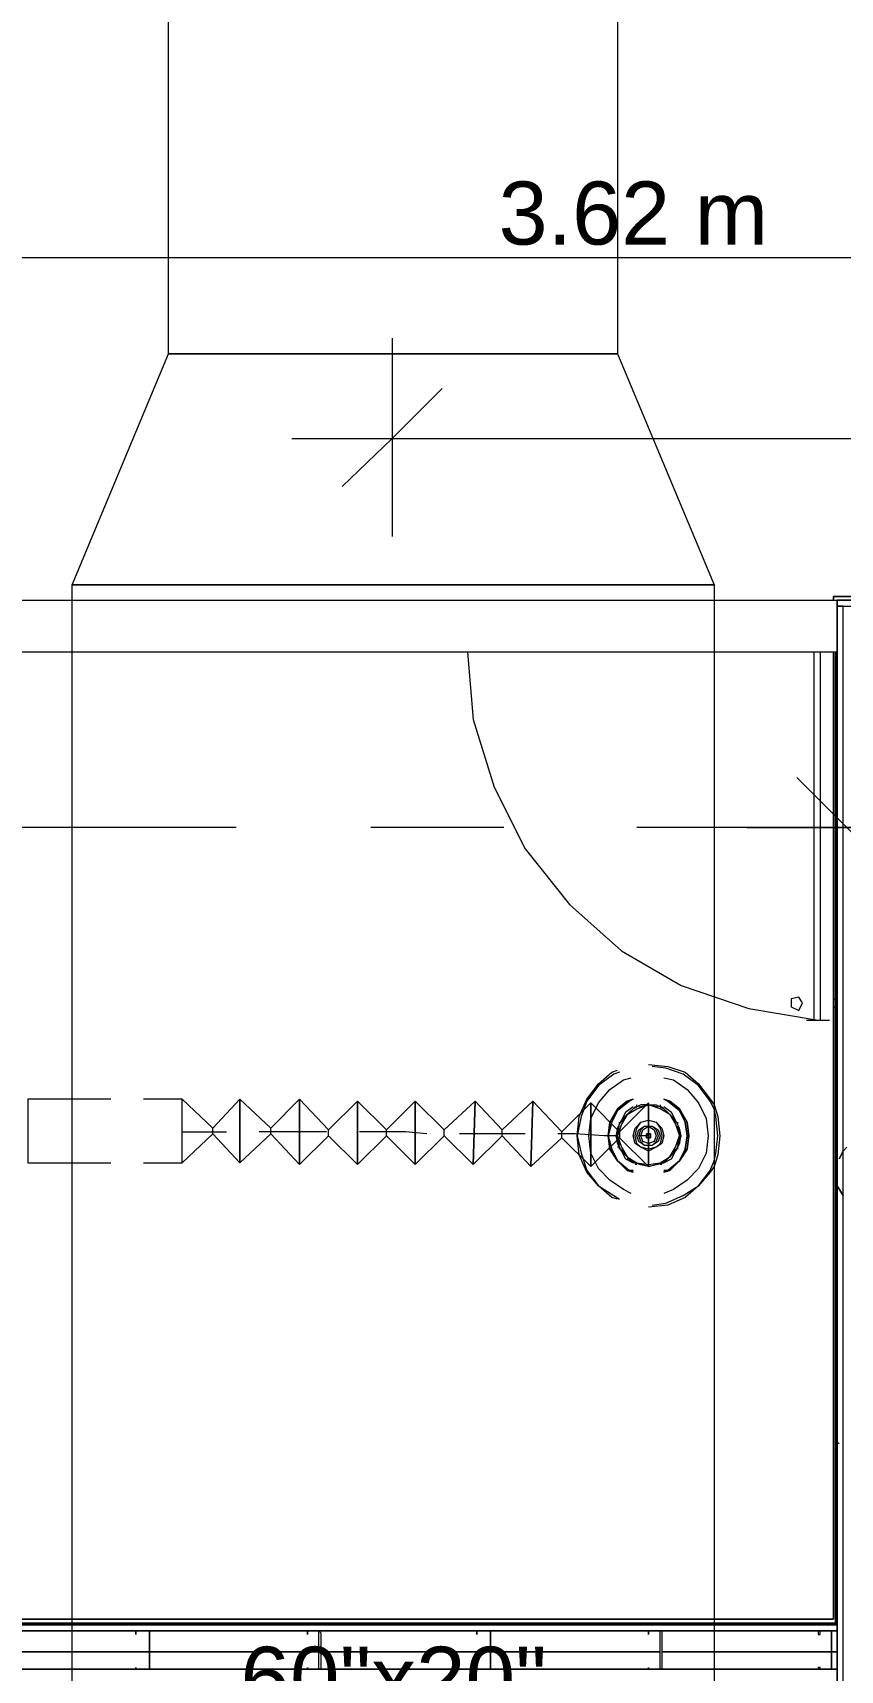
# Model space of a CAD drawing. Header units: metres. Extents: x -2 to 237, y -8 to 52.
# Drawn here: x 27.219 to 29.14, y 31.021 to 34.92 of the extents above; entities that cross this region are included whole.
import ezdxf

# ---------------------------------------------------------------- set-up
doc = ezdxf.new("R2010")
doc.units = ezdxf.units.M
doc.layers.add('HVAC - Ductos', color=5, linetype='Continuous', lineweight=0)
doc.layers.add('PDF2_Text', color=7, linetype='Continuous', lineweight=0)
doc.layers.add('PDF2_Geometry', color=7, linetype='Continuous', lineweight=0, true_color=0xaaaaaa)
doc.styles.add('PDF Helvetica', font='')
doc.styles.get('PDF Helvetica').set_extended_font_data('Helvetica')

msp = doc.modelspace()

# ---------------------------------------------------------------- linework, layer by layer
at = {"layer": 'HVAC - Ductos', "lineweight": 0}
for points in [[(28.6106, 35.1829), (28.6106, 34.1555), (27.542, 34.1555), (27.542, 35.1829)], [(27.3127, 33.6052), (27.542, 34.1555), (28.6106, 34.1555), (28.8399, 33.6052)], [(28.6473, 32.211), (28.6381, 32.211), (28.6106, 32.2339), (28.5968, 32.2615), (28.5877, 32.2935), (28.5968, 32.3257), (28.6106, 32.3532), (28.6381, 32.3761), (28.6473, 32.3806), (28.6335, 32.3761), (28.6106, 32.3577), (28.5923, 32.3257), (28.5877, 32.2935), (28.5923, 32.2615), (28.6106, 32.2339), (28.6335, 32.211), (28.6473, 32.2064), (28.6335, 32.211), (28.6106, 32.2339), (28.5923, 32.2615), (28.5877, 32.2935), (28.5923, 32.3257), (28.6106, 32.3577), (28.6335, 32.3761), (28.6473, 32.3806), (28.6381, 32.3761), (28.6106, 32.3532), (28.5968, 32.3257), (28.5877, 32.2935), (28.5968, 32.2615), (28.6106, 32.2339), (28.6381, 32.211)], [(28.7757, 32.2935), (28.7711, 32.3257), (28.7574, 32.3532), (28.7298, 32.3761), (28.7207, 32.3806), (28.7344, 32.3761), (28.7574, 32.3577), (28.7757, 32.3257), (28.7803, 32.2935), (28.7757, 32.2615), (28.7574, 32.2339), (28.7344, 32.211), (28.7207, 32.2064), (28.7344, 32.211), (28.7574, 32.2339), (28.7757, 32.2615), (28.7803, 32.2935), (28.7757, 32.3257), (28.7574, 32.3577), (28.7344, 32.3761), (28.7207, 32.3806), (28.7298, 32.3761), (28.7574, 32.3532), (28.7711, 32.3257), (28.7757, 32.2935), (28.7711, 32.2615), (28.7574, 32.2339), (28.7298, 32.211), (28.7207, 32.211), (28.7298, 32.211), (28.7574, 32.2339), (28.7711, 32.2615)], [(28.6519, 32.3119), (28.6656, 32.3257), (28.684, 32.3303), (28.7023, 32.3257), (28.7161, 32.3119), (28.7207, 32.2935), (28.7161, 32.2752), (28.7023, 32.266), (28.684, 32.2569), (28.6656, 32.266), (28.6519, 32.2752), (28.6473, 32.2935)], [(28.6564, 32.3119), (28.6656, 32.3257), (28.684, 32.3303), (28.7023, 32.3257), (28.7115, 32.3119), (28.7161, 32.2935), (28.7115, 32.2752), (28.7023, 32.266), (28.684, 32.2615), (28.6656, 32.266), (28.6564, 32.2752), (28.6519, 32.2935)], [(28.661, 32.3073), (28.6748, 32.3165), (28.6931, 32.3165), (28.7069, 32.3073), (28.7115, 32.2935), (28.7069, 32.2798), (28.6931, 32.2706), (28.6748, 32.2706), (28.661, 32.2798), (28.6564, 32.2935)], [(28.6656, 32.3073), (28.6748, 32.3165), (28.6931, 32.3165), (28.7023, 32.3073), (28.7069, 32.2935), (28.7023, 32.2798), (28.6931, 32.2706), (28.6748, 32.2706), (28.6656, 32.2798), (28.661, 32.2935)], [(28.6702, 32.3073), (28.684, 32.3165), (28.6977, 32.3073), (28.7023, 32.2935), (28.6977, 32.2798), (28.684, 32.2752), (28.6702, 32.2798), (28.6656, 32.2935)], [(28.6794, 32.2981), (28.6794, 32.2935), (28.6794, 32.2981), (28.6886, 32.2981), (28.6886, 32.2935), (28.6886, 32.2981)], [(28.6886, 32.2889), (28.6886, 32.2935), (28.6886, 32.2889), (28.6794, 32.2889), (28.6794, 32.2935), (28.6794, 32.2889)]]:
    msp.add_lwpolyline(points, close=True, dxfattribs=at)
for points in [[(22.1898, 34.3849), (24.4554, 34.3849), (26.8357, 34.3849), (30.4589, 34.3849), (33.6968, 34.3849)], [(28.074, 34.1923), (28.074, 33.9538), (28.074, 33.7199)], [(28.1932, 34.073), (28.074, 33.9538), (27.9547, 33.8391)], [(27.8355, 33.9538), (33.1968, 33.9538)], [(29.0371, 33.1466), (29.1564, 33.0274), (29.2756, 32.9081)], [(28.9179, 33.0274), (29.1564, 33.0274), (29.3948, 33.0274)], [(28.6106, 32.1422), (28.5968, 32.1468), (28.5647, 32.1743), (28.5372, 32.2064), (28.5189, 32.2477), (28.5143, 32.2935), (28.5189, 32.3394), (28.5372, 32.3806), (28.5647, 32.4174), (28.5968, 32.4449), (28.6106, 32.4494)], [(28.6152, 32.4449), (28.6014, 32.4403), (28.5647, 32.4128), (28.5372, 32.3761), (28.5234, 32.3394), (28.5143, 32.2935), (28.5234, 32.2523), (28.5372, 32.211), (28.5647, 32.1743), (28.6014, 32.1514), (28.6152, 32.1422)], [(28.684, 32.4632), (28.7298, 32.4586), (28.7711, 32.4449), (28.8032, 32.4174), (28.8307, 32.3806), (28.8399, 32.3669)], [(28.8399, 32.3577), (28.8307, 32.3761), (28.8032, 32.4128), (28.7665, 32.4403), (28.7252, 32.454), (28.6931, 32.4586)], [(28.6427, 32.156), (28.6243, 32.1652), (28.5923, 32.188), (28.5647, 32.2156), (28.5464, 32.2523), (28.5418, 32.2935), (28.5464, 32.3349), (28.5647, 32.3715), (28.5923, 32.4036), (28.6243, 32.4266), (28.6427, 32.4311)], [(28.7207, 32.4311), (28.7436, 32.4266), (28.7757, 32.4036), (28.8032, 32.3715), (28.8216, 32.3349), (28.8261, 32.2935), (28.8216, 32.2523), (28.8032, 32.2156), (28.7757, 32.188), (28.7436, 32.1652), (28.7207, 32.156)], [(27.3127, 32.3806), (27.2072, 32.3806), (27.2072, 32.3761), (27.2072, 32.3715), (27.2072, 32.3577), (27.2072, 32.344), (27.2072, 32.3257), (27.2072, 32.3027), (27.2072, 32.2843), (27.2072, 32.266), (27.2072, 32.2523), (27.2072, 32.2385), (27.2072, 32.2293), (27.3127, 32.2293)], [(27.4044, 32.3806), (27.3127, 32.3806)], [(27.5741, 32.3027), (27.5741, 32.3257), (27.5741, 32.344), (27.5741, 32.3577), (27.5741, 32.3715), (27.5741, 32.3761), (27.5741, 32.3806), (27.4824, 32.3806)], [(27.6475, 32.2981), (27.5741, 32.2293), (27.5741, 32.3806), (27.6475, 32.3119), (27.7117, 32.3806), (27.7117, 32.2293), (27.6475, 32.2981), (27.6475, 32.3119)], [(27.7851, 32.2981), (27.7117, 32.2293), (27.7117, 32.3806), (27.7851, 32.3119), (27.8538, 32.3806), (27.8538, 32.2247), (27.7851, 32.2981), (27.7851, 32.3119)], [(27.9226, 32.2935), (27.8538, 32.2247), (27.8538, 32.3806), (27.9226, 32.3073), (27.9915, 32.3761), (27.9915, 32.2247), (27.9226, 32.2935), (27.9226, 32.3073)], [(28.0603, 32.2935), (27.9915, 32.2247), (27.9915, 32.3761), (28.0603, 32.3073), (28.129, 32.3761), (28.129, 32.2247), (28.0603, 32.2935), (28.0603, 32.3073)], [(28.1978, 32.2935), (28.129, 32.2247), (28.129, 32.3761), (28.1978, 32.3073), (28.2712, 32.3761), (28.2666, 32.2247), (28.1978, 32.2935), (28.1978, 32.3073)], [(28.3354, 32.2935), (28.2666, 32.2247), (28.2712, 32.3761), (28.3354, 32.3073), (28.4088, 32.3761), (28.4042, 32.2202), (28.3354, 32.2935), (28.3354, 32.3073)], [(28.4776, 32.2889), (28.4042, 32.2202), (28.4088, 32.3761), (28.4776, 32.3027), (28.5464, 32.3715), (28.5464, 32.2202), (28.4776, 32.2889), (28.4776, 32.3027)], [(28.6152, 32.2889), (28.5464, 32.2202), (28.5464, 32.3715), (28.6152, 32.3027), (28.684, 32.3715)], [(28.6473, 32.3623), (28.6289, 32.3486), (28.6197, 32.3303), (28.6106, 32.3119), (28.606, 32.2935), (28.6106, 32.2752), (28.6197, 32.2569), (28.6289, 32.2385), (28.6473, 32.2293), (28.6335, 32.2431)], [(28.6152, 32.2706), (28.6106, 32.2935), (28.6106, 32.3119), (28.6197, 32.3303), (28.6335, 32.344), (28.6564, 32.3577), (28.684, 32.3669), (28.7023, 32.3669), (28.7207, 32.3577), (28.7344, 32.344), (28.7482, 32.3211), (28.7574, 32.2935), (28.7574, 32.3119), (28.7482, 32.3303), (28.7344, 32.344), (28.7115, 32.3577), (28.684, 32.3669), (28.6656, 32.3669), (28.6473, 32.3577), (28.6335, 32.344), (28.6197, 32.3211), (28.6106, 32.2935), (28.6197, 32.266), (28.6335, 32.2431), (28.6564, 32.2293), (28.684, 32.2247), (28.7115, 32.2293), (28.7344, 32.2431), (28.7482, 32.266), (28.7574, 32.2935), (28.7574, 32.2752), (28.7482, 32.2569), (28.7344, 32.2431), (28.7207, 32.2293)], [(28.6152, 32.3027), (28.6152, 32.2889), (28.684, 32.2202), (28.7023, 32.2247), (28.7207, 32.2293), (28.739, 32.2385), (28.7482, 32.2569), (28.7574, 32.2752), (28.762, 32.2935), (28.7574, 32.3119), (28.7482, 32.3303), (28.739, 32.3486), (28.7207, 32.3623)], [(28.6197, 32.3257), (28.6335, 32.344), (28.6519, 32.3623), (28.6564, 32.3623), (28.6564, 32.3669)], [(28.684, 32.2202), (28.684, 32.3715), (28.684, 32.2202), (28.6656, 32.2247), (28.6473, 32.2293)], [(28.661, 32.3623), (28.684, 32.3669), (28.7069, 32.3623)], [(28.7115, 32.3669), (28.7115, 32.3623), (28.7161, 32.3623), (28.7344, 32.344), (28.7482, 32.3257)], [(28.8399, 32.3669), (28.8491, 32.3394), (28.8537, 32.2935), (28.8491, 32.2477), (28.8399, 32.2202)], [(28.6197, 32.2615), (28.6335, 32.2431), (28.6197, 32.2569), (28.6106, 32.2752), (28.6106, 32.2935), (28.6152, 32.3211), (28.6152, 32.3257)], [(28.7528, 32.3257), (28.7528, 32.3211)], [(28.8399, 32.2339), (28.8445, 32.2523), (28.8491, 32.2935), (28.8445, 32.3394), (28.8399, 32.3577)], [(27.4824, 32.2293), (27.5741, 32.2293), (27.5741, 32.2385), (27.5741, 32.2523), (27.5741, 32.266), (27.5741, 32.2843), (27.5741, 32.3027), (27.6704, 32.3027), (27.6795, 32.3027)], [(27.9181, 32.3027), (27.8814, 32.3027), (27.7713, 32.3027), (27.7575, 32.3027)], [(28.1566, 32.2981), (28.1061, 32.3027), (27.9961, 32.3027)], [(28.3904, 32.2981), (28.3217, 32.2981), (28.2345, 32.2981)], [(28.6106, 32.2935), (28.5785, 32.2935), (28.5097, 32.2981), (28.4684, 32.2981)], [(28.684, 32.2935), (28.6702, 32.2935), (28.661, 32.2935)], [(28.7528, 32.3165), (28.7574, 32.2935), (28.7528, 32.2706)], [(28.6152, 32.2615), (28.6152, 32.266), (28.6106, 32.266)], [(28.7482, 32.2615), (28.7344, 32.2431), (28.7161, 32.2293)], [(28.7528, 32.266), (28.7528, 32.2615)], [(27.3127, 32.2293), (27.4044, 32.2293)], [(28.6519, 32.2293), (28.6335, 32.2385)], [(28.6564, 32.2247), (28.6519, 32.2247)], [(28.7069, 32.2247), (28.684, 32.2202), (28.661, 32.2247)], [(28.8399, 32.2202), (28.8307, 32.2064), (28.8032, 32.1743), (28.7711, 32.1468), (28.7298, 32.1284), (28.684, 32.1238)], [(28.6931, 32.1284), (28.7252, 32.133), (28.7665, 32.1514), (28.8032, 32.1743), (28.8307, 32.211), (28.8399, 32.2339)], [(28.7161, 32.2247), (28.7115, 32.2247)]]:
    msp.add_lwpolyline(points, dxfattribs=at)
at = {"layer": 'HVAC - Ductos', "color": 5, "lineweight": 0}
msp.add_lwpolyline([(27.3127, 28.2989), (27.3127, 33.6052), (28.8399, 33.6052), (28.8399, 28.2989)], close=True, dxfattribs=at)
at = {"layer": 'PDF2_Geometry', "lineweight": 0}
for points in [[(29.1334, 24.8684), (29.1334, 24.8821), (29.1334, 24.9005), (29.1334, 24.9142), (29.1334, 33.3209), (29.1334, 33.5547), (29.1334, 33.5685), (32.7612, 33.5685), (32.7612, 33.5777), (32.0961, 33.5777), (32.0961, 33.5685), (30.5323, 33.5685), (30.5323, 33.5777), (29.1242, 33.5777), (29.1242, 33.5685), (29.1242, 33.5777), (30.5323, 33.5777), (30.5323, 33.5685), (29.1334, 33.5685), (29.1334, 33.5547), (29.1334, 33.3209)], [(26.8449, 33.5685), (29.1334, 33.5685), (29.1334, 33.4447), (26.8449, 33.4447)], [(32.7612, 25.1161), (32.7612, 33.3209), (32.7612, 33.385), (32.7612, 33.5227), (32.7612, 33.5364), (32.7612, 33.5685), (29.1334, 33.5685), (29.1334, 33.3209), (29.1334, 24.8684)], [(29.1334, 33.5685), (29.1334, 24.8684), (29.1334, 33.5685)], [(29.1334, 33.5547), (29.1334, 33.5685), (30.5323, 33.5685)], [(29.1334, 33.5685), (32.7612, 33.5685), (29.1334, 33.5685)], [(28.2529, 33.4447), (28.2666, 33.2842), (28.3171, 33.1236), (28.3904, 32.9769), (28.496, 32.8439), (28.6197, 32.7338), (28.762, 32.6513), (28.9225, 32.5963), (29.0876, 32.5687)], [(29.0784, 32.5687), (29.0784, 33.4447)], [(29.0922, 33.4447), (29.0922, 32.5687)], [(29.1334, 31.0048), (29.1334, 24.8684), (29.1334, 31.0048), (29.1334, 31.1332), (29.1334, 33.4447), (29.1334, 31.1332), (29.1334, 33.4447), (29.1334, 31.1332)], [(27.7025, 33.0274), (26.4321, 33.0274)], [(28.34, 33.0274), (28.0235, 33.0274)], [(29.9268, 33.0274), (28.6564, 33.0274)], [(29.1334, 32.5963), (29.1242, 32.6008), (29.1242, 32.6191), (29.1334, 32.6191)], [(29.06, 32.5687), (29.1151, 32.5687)], [(26.8449, 31.1332), (29.1334, 31.1332), (26.8449, 31.1332)], [(26.8449, 31.1332), (29.1334, 31.1332), (26.8449, 31.1332)], [(26.8449, 31.1332), (29.1334, 31.1332), (26.8449, 31.1332)]]:
    msp.add_lwpolyline(points, dxfattribs=at)
for points in [[(32.7612, 33.5547), (32.7612, 33.5685), (29.1334, 33.5685), (29.1334, 33.5547)], [(29.1334, 33.5547), (29.1334, 24.8684), (29.1472, 24.8684), (29.1472, 33.5547)], [(29.1288, 31.1332), (26.8494, 31.1332), (26.8494, 33.4447), (26.8494, 31.1332), (26.8494, 33.4447), (26.8494, 31.1332), (29.1288, 31.1332), (29.1288, 33.4447)], [(26.8586, 31.1424), (26.8586, 33.4447), (26.8586, 31.1424), (26.8586, 33.4447), (26.8586, 31.1424), (29.1242, 31.1424), (26.854, 31.1424), (29.1242, 31.1424)], [(29.1242, 33.4447), (29.1242, 31.1424)], [(29.1242, 33.4447), (29.1242, 31.1424)], [(29.1334, 31.1516), (29.1334, 33.33)], [(29.0508, 32.61), (29.0417, 32.6237), (29.0234, 32.6191), (29.0234, 32.6008), (29.0417, 32.5917)], [(29.1334, 31.1332), (26.8449, 31.1332)], [(26.8449, 31.1286), (29.1334, 31.1286)], [(29.1334, 31.1149), (26.8449, 31.1149)], [(27.4961, 31.0231), (27.4961, 31.1103), (27.4961, 31.1149), (27.464, 31.1149), (27.464, 31.1057), (27.464, 31.1149), (27.4961, 31.1149), (27.4961, 31.1103), (27.4961, 31.0231), (27.464, 31.0231)], [(27.8997, 31.0231), (27.8997, 31.1103), (27.8997, 31.1149), (27.8722, 31.1149), (27.8722, 31.1057), (27.8722, 31.1149), (27.8997, 31.1149), (27.9043, 31.1103), (27.9043, 31.0231), (27.8997, 31.0231), (27.8722, 31.0231)], [(28.3079, 31.0231), (28.3079, 31.1103), (28.3079, 31.1149), (28.2758, 31.1149), (28.2758, 31.1057), (28.2758, 31.1149), (28.3079, 31.1149), (28.3079, 31.1103), (28.3079, 31.0231), (28.2758, 31.0231)], [(28.7115, 31.0231), (28.7115, 31.1103), (28.7115, 31.1149), (28.684, 31.1149), (28.684, 31.1057), (28.684, 31.1149), (28.7115, 31.1149), (28.7161, 31.1149), (28.7161, 31.1103), (28.7161, 31.0231), (28.7115, 31.0231), (28.684, 31.0231)], [(29.0876, 31.0231), (29.1197, 31.0231), (29.1197, 31.1103), (29.1197, 31.1149), (29.0876, 31.1149), (29.0876, 31.1057), (29.0922, 31.1057), (29.0922, 31.1149), (29.1197, 31.1149), (29.1197, 31.1103), (29.1197, 31.0231), (29.0922, 31.0231), (29.0922, 31.0277), (29.0876, 31.0277)], [(26.8449, 31.0645), (28.7115, 31.0645)], [(28.7161, 31.0645), (29.1197, 31.0645), (29.1334, 31.0645), (29.1197, 31.0645)], [(26.8449, 31.0231), (29.1334, 31.0231)], [(27.464, 31.0277), (27.464, 31.0231)], [(27.8722, 31.0277), (27.8722, 31.0231)], [(28.2758, 31.0277), (28.2758, 31.0231)], [(28.684, 31.0277), (28.684, 31.0231)]]:
    msp.add_lwpolyline(points, close=True, dxfattribs=at)
at = {"layer": 'PDF2_Geometry', "color": 254, "lineweight": 0, "true_color": 0xeaeaea}
for points in [[(29.138, 32.2385), (29.1472, 32.2569), (29.1564, 32.266), (29.1472, 32.2569)], [(29.1334, 32.1743), (29.1472, 32.1514)], [(29.1334, 31.5643), (29.138, 31.5597)]]:
    msp.add_lwpolyline(points, close=True, dxfattribs=at)

# ---------------------------------------------------------------- texts
at = {"layer": 'PDF2_Text', "lineweight": 0, "attachment_point": 4, "style": 'PDF Helvetica'}
for s, insert, char_height in [('3.62 m', (28.3273, 34.4893), 0.15017), ('60"x20"', (27.7127, 30.9997), 0.15205)]:
    msp.add_mtext(s, dxfattribs=dict(at, insert=insert, char_height=char_height))

doc.saveas('drawing.dxf')
